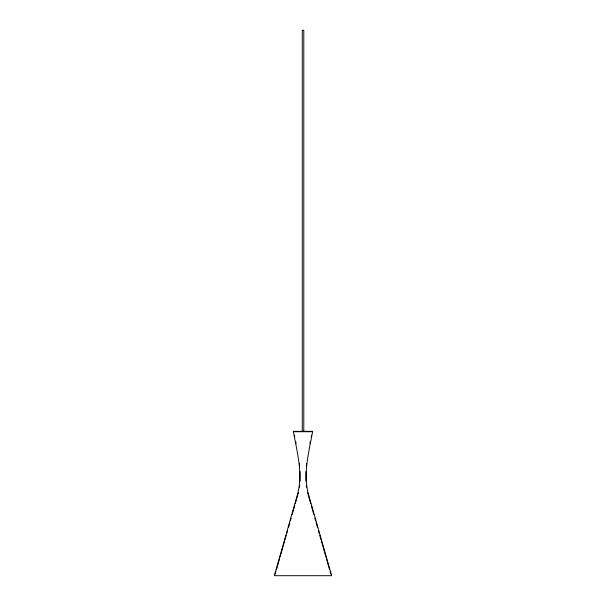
<?xml version="1.0" encoding="UTF-8"?>
<svg xmlns="http://www.w3.org/2000/svg" width="606" height="606" viewBox="0 0 606 606"><rect width="100%" height="100%" fill="white"/><g stroke="black" fill="none" stroke-linecap="round" stroke-linejoin="round"><path stroke-width="0.91" d="M300.076 481.088L300.038 471.574M305.962 471.574L305.924 481.088M306.341 466.256L306.636 463.575M299.432 487.232L299.705 485.436M311.196 436.85L311.522 435.146M309.908 443.312L310.28 441.463M298.061 493.875L298.47 492.352M274.526 574.988L297.47 494.526C303.212 473.627 297.054 452.031 293.334 431.328L312.666 431.328C308.946 452.031 302.788 473.627 308.53 494.526L331.474 574.988M275.169 574.193L275.942 571.481M276.457 569.67L279.555 558.823M280.07 557.012L284.449 541.643M284.964 539.84L286.252 535.318M286.767 533.507L287.547 530.795M288.577 527.182L289.865 522.66M290.38 520.849L291.153 518.138M292.183 514.524L294.766 505.48M295.281 503.677L297.857 494.632M293.819 431.73L312.181 431.73M274.329 575.7L331.671 575.7M308.143 494.632L310.719 503.677M311.234 505.48L313.817 514.524M314.847 518.138L315.62 520.849M316.135 522.66L317.423 527.182M318.453 530.795L319.233 533.507M319.748 535.318L321.036 539.84M321.551 541.643L325.93 557.012M326.445 558.823L329.543 569.67M330.058 571.481L330.831 574.193M307.53 492.352L307.939 493.875M295.72 441.463L296.092 443.312M294.478 435.146L294.804 436.85M306.295 485.436L306.568 487.232M299.364 463.575L299.659 466.256M303.795 431.328L303.795 30.3L302.265 30.3L302.265 431.328"/></g></svg>
